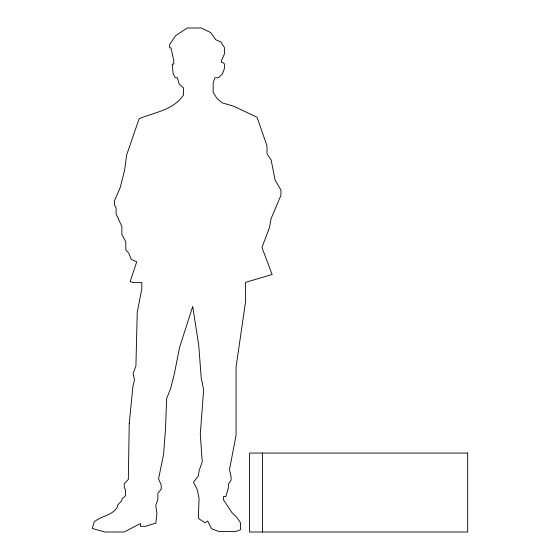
<?xml version="1.0" encoding="UTF-8"?>
<svg xmlns="http://www.w3.org/2000/svg" width="560" height="560" viewBox="0 0 560 560"><rect width="100%" height="100%" fill="white"/><g stroke="black" fill="none" stroke-linecap="round" stroke-linejoin="round"><path stroke-width="0.84" d="M262.458 453.061L262.458 532M129.227 423.486L128.331 479.416L124.243 483.679L124.243 487.41L125.496 489.909L125.496 495.509L124.614 496.783L122.311 498.379L121.527 501.067L117.649 505.099L117.649 506.653C112.112 516.033 101.598 515.522 94.143 521.913L92.309 528.5L104.881 532L124.152 532L140.434 523.565L140.434 526.33L145.404 526.33L155.82 523.18L156.919 513.296L155.729 505.617L157.864 499.45L157.864 493.234L161.238 489.174L161.238 485.135L158.557 478.842L163.569 454.489L165.522 428.771L166.635 398.643L170.632 388.528L174.3 374.073L179.543 347.543L192.731 306.411L198.758 345.415L201.194 377.643L203.63 389.83L200.284 434.147L202.244 461.741L199.15 470.533L198.31 476.063L193.501 482.167L197.274 489.664L199.073 498.498L198.352 518.483L205.184 522.802L207.704 520.982L211.575 528.78L219.142 531.601L235.613 531.601L240.541 529.69L240.541 522.802L236.691 517.146L231.952 512.666L223.377 499.702L223.377 496.594L225.869 496.594L228.382 487.942L228.382 484.211L231.112 480.053L231.112 476.945L229.495 469.679L236.068 435.176L236.068 367.122L245.602 301.301L245.602 282.338L272.125 274.512L261.954 247.457L269.437 227.696L271.131 218.526L280.938 195.342L280.938 190.064L275.121 180.145L271.145 160.02L267.022 153.804L267.022 146.034L257.068 117.25L233.45 106.134L222.103 102.844L216.923 98.378L213.164 92.302L213.164 82.67L215.068 77.742L218.484 77.742L222.488 73.836L224.399 68.579L224.399 63.917L222.789 62.454L221.55 62.454L221.55 60.277L224.399 54.068L224.399 47.537L220.941 42.007L215.824 39.746L210.791 32.641L201.299 28L187.313 28L175.623 35.672L169.68 44.408L169.68 47.824L170.926 47.824L173.803 60.634L173.803 64.05L172.249 64.05L173.152 73.955L175.28 77.749L177.457 77.749L179.151 84.049L183.575 87.962L183.575 94.794C173.908 110.005 154.609 112.294 139.132 118.706L126.588 155.141L124.67 169.939L120.218 187.565L114.394 200.963L114.394 204.687L116.095 208.005L116.095 213.913L121.891 226.639L121.891 234.409L125.797 241.836L125.797 249.914L128.737 253.12L131.32 259.448L136.738 261.793L130.179 281.554L133.42 282.632L141.813 282.632L141.813 288.848L137.242 312.333L135.905 366.079L133.098 373.66L134.484 379.722L132.874 386.68L129.227 423.486M467.691 453.061L249.515 453.061L249.515 532L467.691 532L467.691 453.061"/></g></svg>
